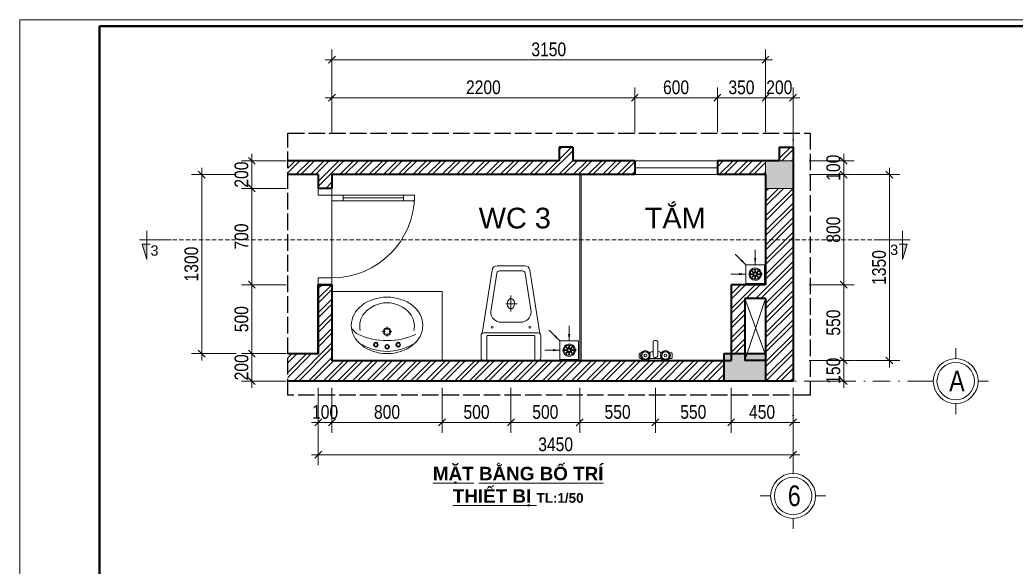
# Model space of a CAD drawing. Header units: inches. Extents: x 921646 to 2157952, y -92667 to 262089.
# Drawn here: x 2008286 to 2022762, y 2292 to 10240 of the extents above; entities that cross this region are included whole.
import ezdxf
from ezdxf.enums import TextEntityAlignment as Align

# ---------------------------------------------------------------- set-up
doc = ezdxf.new("R2010")
doc.units = ezdxf.units.IN
doc.header["$MEASUREMENT"] = 0
for name, pattern in [('ACAD_ISO02W100', [15, 12, -3]), ('DASHDOT', [1, 0.5, -0.25, 0, -0.25]), ('DASHED2', [9.525, 6.35, -3.175]), ('HIDDEN', [9.525, 6.35, -3.175])]:
    doc.linetypes.add(name, pattern=pattern)
doc.layers.get('0').update_dxf_attribs({"lineweight": 9})
doc.layers.get('DEFPOINTS').update_dxf_attribs({"lineweight": 9})
for name, color, linetype, lineweight in [('01-WALL', 10, 'Continuous', 35), ('04-TRUC', 40, 'DASHDOT', 9), ('09-DIMOUT', 251, 'Continuous', 9), ('13-VATDUNG', 104, 'Continuous', 13), ('15 TEXT', 134, 'Continuous', 15), ('16 TRICH CHI TIET', 100, 'ACAD_ISO02W100', 25), ('7 VAT DUNG', 34, 'Continuous', 15), ('9 CAT LUNG', 4, 'HIDDEN', 15), ('Cp Net Manh 0.15', 8, 'Continuous', 15), ('Cp Net Thep 0.40', 2, 'Continuous', 40), ('Cp Text 0.15', 3, 'Continuous', 15), ('dim', 252, 'Continuous', 9), ('HATCH', 244, 'Continuous', 0)]:
    doc.layers.add(name, color=color, linetype=linetype, lineweight=lineweight)
doc.layers.add('02-TEXT', color=7, linetype='Continuous')
doc.layers.add('08-HATCH', color=130, linetype='Continuous')
doc.styles.add('C', font='VHARIAL.TTF')
doc.styles.add('IN', font='VHARIAL.TTF')
doc.styles.add('KS Sophia 191015$0$GHICHU-C', font='arial.ttf', dxfattribs={"width": 0.7})
doc.styles.add('STYLE1', font='VHELVEN.TTF')
doc.styles.add('tvsimil', font='tvsimli.shx', dxfattribs={"width": 0.85})
doc.styles.add('VHELVEN', font='VHELVEN.TTF')
doc.styles.add('VNI-HELVE', font='VHELVEB.TTF', dxfattribs={"width": 0.8})
doc.dimstyles.new('50c', dxfattribs={"dimtxt": 200, "dimasz": 100, "dimexe": 150, "dimexo": 100, "dimgap": 50, "dimtad": 1, "dimdec": 0, "dimlfac": 0.5, "dimrnd": 1, "dimzin": 0, "dimdsep": 32, "dimtxsty": 'tvsimil', "dimblk": 'OBLIQUE', "dimcen": -0.09, "dimdle": 100, "dimclrd": 15, "dimclre": 15, "dimclrt": 3, "dimadec": 0, "dimazin": 0, "dimtfac": 1, "dimtdec": 0, "dimtix": 1, "dimtmove": 1, "dimatfit": 3, "dimfxl": 500, "dimfxlon": 1, "dimtolj": 1, "dimtzin": 0, "dimlwd": 13, "dimlwe": 13, "dimarcsym": 0})
doc.dimstyles.new('A-100-DIM-IN', dxfattribs={"dimscale": 100, "dimtxt": 1.5, "dimasz": 1, "dimexe": 1, "dimexo": 1, "dimgap": 0.8, "dimtad": 1, "dimdec": 0, "dimzin": 3, "dimdsep": 46, "dimtxsty": 'STYLE1', "dimblk": 'ARCHTICK', "dimcen": 2.5, "dimdle": 1, "dimclrd": 8, "dimclre": 8, "dimclrt": 252, "dimazin": 2, "dimtfac": 0.75, "dimtdec": 0, "dimtix": 1, "dimtmove": 2, "dimatfit": 3, "dimfxl": 4, "dimfxlon": 1, "dimtfill": 1, "dimtolj": 1, "dimtzin": 0, "dimlwd": 9, "dimlwe": 9, "dimarcsym": 0})

# ---------------------------------------------------------------- blocks, each defined once
blk = doc.blocks.new('*U19')
for p, q in [((0, -499.6), (0, -376.4)), ((-47, -435), (38.1, -435))]:
    blk.add_line(p, q)
for points in [[(-209, 0), (209, 0, -0.414214), (229, -20), (229, -192, -0.414214), (209, -212), (-209, -212, -0.414214), (-229, -192), (-229, -20, -0.414214)], [(-175, 0), (175, 0, -0.414214), (185, -10), (185, -182, -0.414214), (175, -192), (-175, -192, -0.414214), (-185, -182), (-185, -10, -0.414214)], [(74.9, -293), (-74.9, -293, 0.414214), (-155, -373.1), (-108.4, -671.1, 0.369491), (-88.7, -688), (88.7, -688, 0.369491), (108.4, -671.1), (155, -373.1, 0.414214)]]:
    blk.add_lwpolyline(points, format="xyb", close=True)
blk.add_lwpolyline([(-221.3, -207.7), (-145.3, -694.2, 0.369491), (-105.8, -728), (105.8, -728, 0.369491), (145.3, -694.2), (221.3, -207.7)], format="xyb")
blk.add_lwpolyline([(-28, -435), (-28, -435)])
for centre in [(-145, -255), (145, -255)]:
    blk.add_circle(centre, 7.5)
for start_param, end_param in [(7.853982, 10.995574), (4.712389, 7.853982)]:
    blk.add_ellipse((0, -435), major_axis=(0, -40), ratio=0.7, start_param=start_param, end_param=end_param)
blk = doc.blocks.new('Wc22')
for p, q in [((-0.175, 1.092, 0.746), (-0.175, 0.07, 0.746)), ((0.057, 1.192, 0.746), (-0.075, 1.192, 0.746)), ((0.157, 0.07, 0.746), (0.157, 1.092, 0.746)), ((1.075, 0.292, 0.746), (1.014, 0.292, 0.746)), ((1.175, -0.027, 0.746), (1.175, 0.192, 0.746)), ((1.003, -0.127, 0.746), (1.075, -0.127, 0.746))]:
    blk.add_line(p, q)
at = {"elevation": 0.746}
blk.add_lwpolyline([(-1.031, 0.292), (-1.128, 0.292, 0.414214), (-1.228, 0.192), (-1.228, -0.027, 0.414214), (-1.128, -0.127), (-1.02, -0.127)], format="xyb", dxfattribs=at)
blk.add_lwpolyline([(-0.455, -0.127), (0.438, -0.127)], dxfattribs=at)
for centre, radius in [((-0.738, 0.09, 0.746), 0.356), ((-0.738, 0.09, 0.746), 0.286), ((-0.738, 0.09, 0.746), 0.266), ((-0.738, 0.09, 0.746), 0.102), ((0.72, 0.09, 0.746), 0.356), ((0.72, 0.09, 0.746), 0.286), ((0.72, 0.09, 0.746), 0.266), ((0.72, 0.09, 0.746), 0.102)]:
    blk.add_circle(centre, radius)
for centre, radius, start, end in [((-0.075, 1.092, 0.746), 0.1, 90, 180), ((0.057, 1.092, 0.746), 0.1, 0, 90), ((-0.009, -0.542, 0.746), 0.941, 100.14546, 117.58488), ((-0.009, 0.118, 0.746), 0.173, 196.15339, 343.84661), ((-0.009, -0.542, 0.746), 0.941, 62.41512, 79.85454), ((1.075, 0.192, 0.746), 0.1, 0, 90), ((1.075, -0.027, 0.746), 0.1, 270, 0)]:
    blk.add_arc(centre, radius, start, end)
blk = doc.blocks.new('*U25')
for p, q in [((0, 0), (800, 0)), ((0, -500), (0, 0)), ((800, -500), (800, 0)), ((800, -500), (0, -500))]:
    blk.add_line(p, q)
at = {"color": 8, "linetype": 'Continuous'}
for p, q in [((298.7, -114.6), (310.5, -114.6)), ((318.5, -106.6), (318.5, -94.8)), ((318.5, -134.3), (318.5, -122.5)), ((326.4, -114.6), (338.2, -114.6)), ((391.9, -99.8), (380.2, -99.8)), ((399.9, -91.8), (399.9, -80.1)), ((399.9, -119.5), (399.9, -107.8)), ((419.6, -99.8), (407.9, -99.8)), ((473.3, -114.6), (461.6, -114.6)), ((481.3, -106.6), (481.3, -94.8)), ((481.3, -134.3), (481.3, -122.5)), ((501, -114.6), (489.3, -114.6)), ((385.6, -209.3), (364.7, -209.3)), ((399.9, -195), (399.9, -174.1)), ((435.1, -209.3), (414.1, -209.3)), ((399.9, -244.5), (399.9, -223.6))]:
    blk.add_line(p, q, dxfattribs=at)
at = {"ltscale": 3, "extrusion": (0, 0, -1)}
blk.add_ellipse((399.9, -254.9), major_axis=(260, 0), ratio=0.788462, dxfattribs=at)
for centre, major_axis, start_param, end_param in [((403.4, -436.8), (-262.6, 262.6), 0.241213, 0.775836), ((396.3, -436.8), (262.6, 262.6), -0.775836, -0.241213), ((389.4, -617.1), (-333.8, 333.8), 0.353742, 0.807487), ((410.3, -617.1), (333.8, 333.8), -0.807487, -0.353742), ((344.1, -250.2), (-100.9, 100.9), 4.796439, 5.734459), ((455.7, -250.2), (-100.9, 100.9), 2.119522, 3.057543), ((553.8, -291.4), (82.3, 82.3), -0.302982, 0.217036), ((398.5, -205.8), (-150.5, 150.5), 3.920634, 4.80214), ((401.2, -205.8), (-150.5, 150.5), 3.051842, 3.933348)]:
    blk.add_ellipse(centre, major_axis=major_axis, ratio=1, start_param=start_param, end_param=end_param, dxfattribs=at)
at = {"color": 8, "extrusion": (0, 0, -1)}
for centre, major_axis, start_param, end_param in [((318.5, -114.6), (11.2, 11.2), 3.926991, 10.210176), ((318.5, -114.6), (8.41, 8.41), 3.926991, 10.210176), ((399.9, -99.8), (11.2, 11.2), 3.926991, 10.210176), ((399.9, -99.8), (8.41, 8.41), 3.926991, 10.210176), ((481.3, -114.6), (-11.2, 11.2), 5.497787, 11.780972), ((481.3, -114.6), (-8.41, 8.41), 5.497787, 11.780972), ((399.9, -209.3), (-20, 20), 5.497787, 11.780972), ((399.9, -209.3), (15, 15), 3.926991, 10.210176)]:
    blk.add_ellipse(centre, major_axis=major_axis, ratio=1, start_param=start_param, end_param=end_param, dxfattribs=at)
blk = doc.blocks.new('*U32')
for points in [[(50, 0), (50, 600), (90, 600), (90, 0)], [(50, -100), (0, -100), (0, 0), (50, 0)], [(650, -100), (700, -100), (700, 0), (650, 0)]]:
    blk.add_lwpolyline(points, close=True)
for points in [[(90, 520), (50, 520)], [(90, 80), (50, 80)]]:
    blk.add_lwpolyline(points)
at = {"color": 8}
blk.add_lwpolyline([(70, 80), (70, 520)], dxfattribs=at)
at = {"layer": 'HATCH'}
blk.add_arc((50, 0), 600, 0, 90, dxfattribs=at)
at = {"style": 'KS Sophia 191015$0$GHICHU-C', "flags": 1}
for tag, p in [('TEN_CUA', (350, -532.6)), ('KICH_THUOC', (425, -623.9)), ('QUI_CACH', (425, -718.1))]:
    blk.add_attdef(tag, text='', height=50, dxfattribs=at).set_placement(p, align=Align.MIDDLE)
blk = doc.blocks.new('DDDD')
at = {"layer": '09-DIMOUT'}
h = blk.add_hatch(color=256, dxfattribs=at)
h.dxf.hatch_style = 1
h.paths.add_polyline_path([(1648737.6, 63343.1), (1649037.6, 63343.1), (1649037.6, 63543.1), (1648737.6, 63543.1)])
at = {"layer": '01-WALL'}
blk.add_lwpolyline([(1648737.6, 63343.1), (1649037.6, 63343.1), (1649037.6, 63543.1), (1648737.6, 63543.1)], close=True, dxfattribs=at)
blk = doc.blocks.new('A$C788F0ACE')
at = {"layer": 'Cp Net Manh 0.15', "linetype": 'Continuous'}
for p, q in [((0, 300), (0, 440)), ((-300, 0), (-440, 0)), ((300, 0), (440, 0)), ((0, -300), (0, -440))]:
    blk.add_line(p, q, dxfattribs=at)
for radius in [300, 250]:
    blk.add_circle((0, 0), radius, dxfattribs=at)
at = {"layer": 'Cp Text 0.15', "color": 7, "linetype": 'Continuous', "style": 'VHELVEN'}
blk.add_attdef('TRUC', text='', height=280, dxfattribs=at).set_placement((94, 1), align=Align.MIDDLE_CENTER)
blk = doc.blocks.new('SIPHONG')
for p, q in [((-7.2, 3), (-40, 3)), ((-7.2, 3), (-30.4, 26.2)), ((-3, 7.2), (-26.2, 30.4)), ((-3, 7.2), (-3, 40)), ((3, 7.2), (3, 40)), ((3, 7.2), (26.2, 30.4)), ((7.2, 3), (30.4, 26.2)), ((7.2, 3), (40, 3)), ((-7.2, -3), (-40, -3)), ((-7.2, -3), (-30.4, -26.2)), ((-3, -7.2), (-26.2, -30.4)), ((-3, -7.2), (-3, -40)), ((3, -7.2), (3, -40)), ((3, -7.2), (26.2, -30.4)), ((7.2, -3), (40, -3)), ((7.2, -3), (30.4, -26.2))]:
    blk.add_line(p, q)
for points in [[(-75, -75), (75, -75), (75, 75), (-75, 75)], [(-53.9, -9.5), (-46.5, -9.5), (-46.5, 8.1), (-53.9, 8.1)]]:
    blk.add_lwpolyline(points, close=True)
for centre, radius, start, end in [((0, 0), 50, 190.97275, 170.63895), ((0, 0), 40, 139.30122, 175.69878), ((0, 0), 40, 94.30122, 130.69878), ((0, 0), 40, 49.30122, 85.69878), ((0, 0), 40, 4.30122, 40.69878), ((58.8, 0.7), 14.8, 133.34715, 228.02288), ((0, 0), 40, 184.30122, 220.69878), ((0, 0), 40, 229.30122, 265.69878), ((0, 0), 40, 274.30122, 310.69878), ((0, 0), 40, 319.30122, 355.69878)]:
    blk.add_arc(centre, radius, start, end)
blk = doc.blocks.new('PHEUTHU')
blk.add_blockref('SIPHONG', (75, 75))
blk = doc.blocks.new('_ArchTick')
at = {"layer": 'dim', "const_width": 0.15}
blk.add_lwpolyline([(0.2, 0.2), (-0.2, -0.2)], dxfattribs=at)
blk = doc.blocks.new('_Oblique')
at = {"color": 0, "linetype": 'ByBlock', "lineweight": -2}
blk.add_line((-0.5, -0.5), (0.5, 0.5), dxfattribs=at)
blk = doc.blocks.new('*D619')
at = {"layer": '09-DIMOUT', "color": 15, "linetype": 'Continuous', "lineweight": 13, "transparency": 16777216}
for p, q in [((2012621, 4894), (2012621, 4244)), ((2012821, 4894), (2012821, 4244)), ((2012621, 4394), (2012521, 4394)), ((2012621, 4394), (2012821, 4394)), ((2012821, 4394), (2012921, 4394))]:
    blk.add_line(p, q, dxfattribs=at)
at = {"layer": 'DEFPOINTS', "color": 0, "transparency": 16777216}
for p in [(2012621, 6183), (2012821, 6183), (2012821, 4394)]:
    blk.add_point(p, dxfattribs=at)
at = {"layer": '09-DIMOUT', "color": 15, "lineweight": 13, "transparency": 16777216, "xscale": 100, "yscale": 100, "zscale": 100}
blk.add_blockref('_Oblique', (2012621, 4394), dxfattribs=at)
at = {"layer": '09-DIMOUT', "color": 15, "lineweight": 13, "transparency": 16777216, "xscale": 100, "yscale": 100, "zscale": 100, "rotation": 180}
blk.add_blockref('_Oblique', (2012821, 4394), dxfattribs=at)
at = {"layer": '09-DIMOUT', "color": 3, "transparency": 16777216, "insert": (2012721, 4544), "char_height": 200, "attachment_point": 5, "style": 'tvsimil'}
blk.add_mtext('\\A1;100', dxfattribs=at)
blk = doc.blocks.new('*D620')
at = {"layer": '09-DIMOUT', "color": 15, "linetype": 'Continuous', "lineweight": 13, "transparency": 16777216}
for p, q in [((2012821, 4894), (2012821, 4244)), ((2014421, 4894), (2014421, 4244)), ((2012721, 4394), (2014521, 4394))]:
    blk.add_line(p, q, dxfattribs=at)
at = {"layer": 'DEFPOINTS', "color": 0, "transparency": 16777216}
for p in [(2012821, 6183), (2014421, 6183), (2014421, 4394)]:
    blk.add_point(p, dxfattribs=at)
at = {"layer": '09-DIMOUT', "color": 15, "lineweight": 13, "transparency": 16777216, "xscale": 100, "yscale": 100, "zscale": 100, "rotation": 180}
blk.add_blockref('_Oblique', (2012821, 4394), dxfattribs=at)
at = {"layer": '09-DIMOUT', "color": 15, "lineweight": 13, "transparency": 16777216, "xscale": 100, "yscale": 100, "zscale": 100}
blk.add_blockref('_Oblique', (2014421, 4394), dxfattribs=at)
at = {"layer": '09-DIMOUT', "color": 3, "transparency": 16777216, "insert": (2013621, 4544), "char_height": 200, "attachment_point": 5, "style": 'tvsimil'}
blk.add_mtext('\\A1;800', dxfattribs=at)
blk = doc.blocks.new('*D621')
at = {"layer": '09-DIMOUT', "color": 15, "linetype": 'Continuous', "lineweight": 13, "transparency": 16777216}
for p, q in [((2014421, 4894), (2014421, 4244)), ((2015421, 4894), (2015421, 4244)), ((2014321, 4394), (2015521, 4394))]:
    blk.add_line(p, q, dxfattribs=at)
at = {"layer": 'DEFPOINTS', "color": 0, "transparency": 16777216}
for p in [(2015421, 5621), (2014421, 5293), (2015421, 4394)]:
    blk.add_point(p, dxfattribs=at)
at = {"layer": '09-DIMOUT', "color": 15, "lineweight": 13, "transparency": 16777216, "xscale": 100, "yscale": 100, "zscale": 100, "rotation": 180}
blk.add_blockref('_Oblique', (2014421, 4394), dxfattribs=at)
at = {"layer": '09-DIMOUT', "color": 15, "lineweight": 13, "transparency": 16777216, "xscale": 100, "yscale": 100, "zscale": 100}
blk.add_blockref('_Oblique', (2015421, 4394), dxfattribs=at)
at = {"layer": '09-DIMOUT', "color": 3, "transparency": 16777216, "insert": (2014921, 4544), "char_height": 200, "attachment_point": 5, "style": 'tvsimil'}
blk.add_mtext('\\A1;500', dxfattribs=at)
blk = doc.blocks.new('*D622')
at = {"layer": '09-DIMOUT', "color": 15, "linetype": 'Continuous', "lineweight": 13, "transparency": 16777216}
for p, q in [((2015421, 4894), (2015421, 4244)), ((2016421, 4894), (2016421, 4244)), ((2015321, 4394), (2016521, 4394))]:
    blk.add_line(p, q, dxfattribs=at)
at = {"layer": 'DEFPOINTS', "color": 0, "transparency": 16777216}
for p in [(2016421, 5621), (2015421, 5293), (2016421, 4394)]:
    blk.add_point(p, dxfattribs=at)
at = {"layer": '09-DIMOUT', "color": 15, "lineweight": 13, "transparency": 16777216, "xscale": 100, "yscale": 100, "zscale": 100, "rotation": 180}
blk.add_blockref('_Oblique', (2015421, 4394), dxfattribs=at)
at = {"layer": '09-DIMOUT', "color": 15, "lineweight": 13, "transparency": 16777216, "xscale": 100, "yscale": 100, "zscale": 100}
blk.add_blockref('_Oblique', (2016421, 4394), dxfattribs=at)
at = {"layer": '09-DIMOUT', "color": 3, "transparency": 16777216, "insert": (2015921, 4544), "char_height": 200, "attachment_point": 5, "style": 'tvsimil'}
blk.add_mtext('\\A1;500', dxfattribs=at)
blk = doc.blocks.new('*D623')
at = {"layer": '09-DIMOUT', "color": 15, "linetype": 'Continuous', "lineweight": 13, "transparency": 16777216}
for p, q in [((2016421, 4894), (2016421, 4244)), ((2017521, 4894), (2017521, 4244)), ((2016321, 4394), (2017621, 4394))]:
    blk.add_line(p, q, dxfattribs=at)
at = {"layer": 'DEFPOINTS', "color": 0, "transparency": 16777216}
for p in [(2016421, 5293), (2017521, 5293), (2017521, 4394)]:
    blk.add_point(p, dxfattribs=at)
at = {"layer": '09-DIMOUT', "color": 15, "lineweight": 13, "transparency": 16777216, "xscale": 100, "yscale": 100, "zscale": 100, "rotation": 180}
blk.add_blockref('_Oblique', (2016421, 4394), dxfattribs=at)
at = {"layer": '09-DIMOUT', "color": 15, "lineweight": 13, "transparency": 16777216, "xscale": 100, "yscale": 100, "zscale": 100}
blk.add_blockref('_Oblique', (2017521, 4394), dxfattribs=at)
at = {"layer": '09-DIMOUT', "color": 3, "transparency": 16777216, "insert": (2016971, 4544), "char_height": 200, "attachment_point": 5, "style": 'tvsimil'}
blk.add_mtext('\\A1;550', dxfattribs=at)
blk = doc.blocks.new('*D624')
at = {"layer": '09-DIMOUT', "color": 15, "linetype": 'Continuous', "lineweight": 13, "transparency": 16777216}
for p, q in [((2017521, 4894), (2017521, 4244)), ((2018621, 4894), (2018621, 4244)), ((2017421, 4394), (2018721, 4394))]:
    blk.add_line(p, q, dxfattribs=at)
at = {"layer": 'DEFPOINTS', "color": 0, "transparency": 16777216}
for p in [(2017521, 5293), (2018621, 5293), (2018621, 4394)]:
    blk.add_point(p, dxfattribs=at)
at = {"layer": '09-DIMOUT', "color": 15, "lineweight": 13, "transparency": 16777216, "xscale": 100, "yscale": 100, "zscale": 100, "rotation": 180}
blk.add_blockref('_Oblique', (2017521, 4394), dxfattribs=at)
at = {"layer": '09-DIMOUT', "color": 15, "lineweight": 13, "transparency": 16777216, "xscale": 100, "yscale": 100, "zscale": 100}
blk.add_blockref('_Oblique', (2018621, 4394), dxfattribs=at)
at = {"layer": '09-DIMOUT', "color": 3, "transparency": 16777216, "insert": (2018071, 4544), "char_height": 200, "attachment_point": 5, "style": 'tvsimil'}
blk.add_mtext('\\A1;550', dxfattribs=at)
blk = doc.blocks.new('*D625')
at = {"layer": '09-DIMOUT', "color": 15, "linetype": 'Continuous', "lineweight": 13, "transparency": 16777216}
for p, q in [((2019521, 4893), (2019521, 4244)), ((2018621, 4617), (2018621, 4244)), ((2018521, 4394), (2019621, 4394))]:
    blk.add_line(p, q, dxfattribs=at)
at = {"layer": 'DEFPOINTS', "color": 0, "transparency": 16777216}
for p in [(2019521, 4993), (2018621, 4717), (2019521, 4394)]:
    blk.add_point(p, dxfattribs=at)
at = {"layer": '09-DIMOUT', "color": 15, "lineweight": 13, "transparency": 16777216, "xscale": 100, "yscale": 100, "zscale": 100, "rotation": 180}
blk.add_blockref('_Oblique', (2018621, 4394), dxfattribs=at)
at = {"layer": '09-DIMOUT', "color": 15, "lineweight": 13, "transparency": 16777216, "xscale": 100, "yscale": 100, "zscale": 100}
blk.add_blockref('_Oblique', (2019521, 4394), dxfattribs=at)
at = {"layer": '09-DIMOUT', "color": 3, "transparency": 16777216, "insert": (2019071, 4544), "char_height": 200, "attachment_point": 5, "style": 'tvsimil'}
blk.add_mtext('\\A1;450', dxfattribs=at)
blk = doc.blocks.new('*D626')
at = {"layer": '09-DIMOUT', "color": 15, "linetype": 'Continuous', "lineweight": 13, "transparency": 16777216}
for p, q in [((2020257, 5293), (2020257, 5393)), ((2019757, 5293), (2020407, 5293)), ((2020257, 4993), (2020257, 5293)), ((2019757, 4993), (2020407, 4993)), ((2020257, 4993), (2020257, 4893))]:
    blk.add_line(p, q, dxfattribs=at)
at = {"layer": 'DEFPOINTS', "color": 0, "transparency": 16777216}
for p in [(2019521, 5293), (2020257, 5293), (2019521, 4993)]:
    blk.add_point(p, dxfattribs=at)
at = {"layer": '09-DIMOUT', "color": 15, "lineweight": 13, "transparency": 16777216, "xscale": 100, "yscale": 100, "zscale": 100}
for p, rotation in [((2020257, 5293), 270), ((2020257, 4993), 90)]:
    blk.add_blockref('_Oblique', p, dxfattribs=dict(at, rotation=rotation))
at = {"layer": '09-DIMOUT', "color": 3, "transparency": 16777216, "insert": (2020107, 5143), "char_height": 200, "attachment_point": 5, "rotation": 90, "style": 'tvsimil'}
blk.add_mtext('\\A1;150', dxfattribs=at)
blk = doc.blocks.new('*D604')
at = {"layer": '09-DIMOUT', "color": 15, "linetype": 'Continuous', "lineweight": 13, "transparency": 16777216}
for p, q in [((2019757, 6393), (2020407, 6393)), ((2020257, 5193), (2020257, 6493)), ((2019757, 5293), (2020407, 5293))]:
    blk.add_line(p, q, dxfattribs=at)
at = {"layer": 'DEFPOINTS', "color": 0, "transparency": 16777216}
for p in [(2019121, 6393), (2020257, 6393), (2019521, 5293)]:
    blk.add_point(p, dxfattribs=at)
at = {"layer": '09-DIMOUT', "color": 15, "lineweight": 13, "transparency": 16777216, "xscale": 100, "yscale": 100, "zscale": 100}
for p, rotation in [((2020257, 6393), 90), ((2020257, 5293), 270)]:
    blk.add_blockref('_Oblique', p, dxfattribs=dict(at, rotation=rotation))
at = {"layer": '09-DIMOUT', "color": 3, "transparency": 16777216, "insert": (2020107, 5843), "char_height": 200, "attachment_point": 5, "rotation": 90, "style": 'tvsimil'}
blk.add_mtext('\\A1;550', dxfattribs=at)
blk = doc.blocks.new('*D605')
at = {"layer": '09-DIMOUT', "color": 15, "linetype": 'Continuous', "lineweight": 13, "transparency": 16777216}
for p, q in [((2019757, 7993), (2020407, 7993)), ((2020257, 8093), (2020257, 6293)), ((2019867, 6393), (2020407, 6393))]:
    blk.add_line(p, q, dxfattribs=at)
at = {"layer": 'DEFPOINTS', "color": 0, "transparency": 16777216}
for p in [(2019121, 7993), (2019767, 6393), (2020257, 6393)]:
    blk.add_point(p, dxfattribs=at)
at = {"layer": '09-DIMOUT', "color": 15, "lineweight": 13, "transparency": 16777216, "xscale": 100, "yscale": 100, "zscale": 100}
for p, rotation in [((2020257, 7993), 90), ((2020257, 6393), 270)]:
    blk.add_blockref('_Oblique', p, dxfattribs=dict(at, rotation=rotation))
at = {"layer": '09-DIMOUT', "color": 3, "transparency": 16777216, "insert": (2020107, 7193), "char_height": 200, "attachment_point": 5, "rotation": 90, "style": 'tvsimil'}
blk.add_mtext('\\A1;800', dxfattribs=at)
blk = doc.blocks.new('*D606')
at = {"layer": '09-DIMOUT', "color": 15, "linetype": 'Continuous', "lineweight": 13, "transparency": 16777216}
for p, q in [((2020257, 8193), (2020257, 8293)), ((2019757, 8193), (2020407, 8193)), ((2020257, 7993), (2020257, 8193)), ((2019757, 7993), (2020407, 7993)), ((2020257, 7993), (2020257, 7893))]:
    blk.add_line(p, q, dxfattribs=at)
at = {"layer": 'DEFPOINTS', "color": 0, "transparency": 16777216}
for p in [(2019121, 8193), (2020257, 8193), (2019121, 7993)]:
    blk.add_point(p, dxfattribs=at)
at = {"layer": '09-DIMOUT', "color": 15, "lineweight": 13, "transparency": 16777216, "xscale": 100, "yscale": 100, "zscale": 100}
for p, rotation in [((2020257, 8193), 270), ((2020257, 7993), 90)]:
    blk.add_blockref('_Oblique', p, dxfattribs=dict(at, rotation=rotation))
at = {"layer": '09-DIMOUT', "color": 3, "transparency": 16777216, "insert": (2020107, 8093), "char_height": 200, "attachment_point": 5, "rotation": 90, "style": 'tvsimil'}
blk.add_mtext('\\A1;100', dxfattribs=at)
blk = doc.blocks.new('*D607')
at = {"layer": '09-DIMOUT', "color": 15, "linetype": 'Continuous', "lineweight": 13, "transparency": 16777216}
for p, q in [((2019121, 8610), (2019121, 9260)), ((2019521, 8610), (2019521, 9260)), ((2019121, 9110), (2019021, 9110)), ((2019521, 9110), (2019121, 9110)), ((2019521, 9110), (2019621, 9110))]:
    blk.add_line(p, q, dxfattribs=at)
at = {"layer": 'DEFPOINTS', "color": 0, "transparency": 16777216}
for p in [(2019121, 9110), (2019121, 8193), (2019521, 8193)]:
    blk.add_point(p, dxfattribs=at)
at = {"layer": '09-DIMOUT', "color": 15, "lineweight": 13, "transparency": 16777216, "xscale": 100, "yscale": 100, "zscale": 100}
blk.add_blockref('_Oblique', (2019121, 9110), dxfattribs=at)
at = {"layer": '09-DIMOUT', "color": 15, "lineweight": 13, "transparency": 16777216, "xscale": 100, "yscale": 100, "zscale": 100, "rotation": 180}
blk.add_blockref('_Oblique', (2019521, 9110), dxfattribs=at)
at = {"layer": '09-DIMOUT', "color": 3, "transparency": 16777216, "insert": (2019321, 9260), "char_height": 200, "attachment_point": 5, "style": 'tvsimil'}
blk.add_mtext('\\A1;200', dxfattribs=at)
blk = doc.blocks.new('*D608')
at = {"layer": '09-DIMOUT', "color": 15, "linetype": 'Continuous', "lineweight": 13, "transparency": 16777216}
for p, q in [((2018421, 8610), (2018421, 9260)), ((2019121, 8610), (2019121, 9260)), ((2019221, 9110), (2018321, 9110))]:
    blk.add_line(p, q, dxfattribs=at)
at = {"layer": 'DEFPOINTS', "color": 0, "transparency": 16777216}
for p in [(2018421, 9110), (2018421, 8193), (2019121, 8193)]:
    blk.add_point(p, dxfattribs=at)
at = {"layer": '09-DIMOUT', "color": 15, "lineweight": 13, "transparency": 16777216, "xscale": 100, "yscale": 100, "zscale": 100, "rotation": 180}
blk.add_blockref('_Oblique', (2018421, 9110), dxfattribs=at)
at = {"layer": '09-DIMOUT', "color": 15, "lineweight": 13, "transparency": 16777216, "xscale": 100, "yscale": 100, "zscale": 100}
blk.add_blockref('_Oblique', (2019121, 9110), dxfattribs=at)
at = {"layer": '09-DIMOUT', "color": 3, "transparency": 16777216, "insert": (2018771, 9260), "char_height": 200, "attachment_point": 5, "style": 'tvsimil'}
blk.add_mtext('\\A1;350', dxfattribs=at)
blk = doc.blocks.new('*D609')
at = {"layer": '09-DIMOUT', "color": 15, "linetype": 'Continuous', "lineweight": 13, "transparency": 16777216}
for p, q in [((2017221, 8610), (2017221, 9260)), ((2018421, 8610), (2018421, 9260)), ((2018521, 9110), (2017121, 9110))]:
    blk.add_line(p, q, dxfattribs=at)
at = {"layer": 'DEFPOINTS', "color": 0, "transparency": 16777216}
for p in [(2017221, 9110), (2017221, 8193), (2018421, 8193)]:
    blk.add_point(p, dxfattribs=at)
at = {"layer": '09-DIMOUT', "color": 15, "lineweight": 13, "transparency": 16777216, "xscale": 100, "yscale": 100, "zscale": 100, "rotation": 180}
blk.add_blockref('_Oblique', (2017221, 9110), dxfattribs=at)
at = {"layer": '09-DIMOUT', "color": 15, "lineweight": 13, "transparency": 16777216, "xscale": 100, "yscale": 100, "zscale": 100}
blk.add_blockref('_Oblique', (2018421, 9110), dxfattribs=at)
at = {"layer": '09-DIMOUT', "color": 3, "transparency": 16777216, "insert": (2017821, 9260), "char_height": 200, "attachment_point": 5, "style": 'tvsimil'}
blk.add_mtext('\\A1;600', dxfattribs=at)
blk = doc.blocks.new('*D610')
at = {"layer": '09-DIMOUT', "color": 15, "linetype": 'Continuous', "lineweight": 13, "transparency": 16777216}
for p, q in [((2012821, 8610), (2012821, 9260)), ((2017221, 8610), (2017221, 9260)), ((2017321, 9110), (2012721, 9110))]:
    blk.add_line(p, q, dxfattribs=at)
at = {"layer": 'DEFPOINTS', "color": 0, "transparency": 16777216}
for p in [(2012821, 9110), (2017221, 8193), (2012821, 7993)]:
    blk.add_point(p, dxfattribs=at)
at = {"layer": '09-DIMOUT', "color": 15, "lineweight": 13, "transparency": 16777216, "xscale": 100, "yscale": 100, "zscale": 100, "rotation": 180}
blk.add_blockref('_Oblique', (2012821, 9110), dxfattribs=at)
at = {"layer": '09-DIMOUT', "color": 15, "lineweight": 13, "transparency": 16777216, "xscale": 100, "yscale": 100, "zscale": 100}
blk.add_blockref('_Oblique', (2017221, 9110), dxfattribs=at)
at = {"layer": '09-DIMOUT', "color": 3, "transparency": 16777216, "insert": (2015021, 9260), "char_height": 200, "attachment_point": 5, "style": 'tvsimil'}
blk.add_mtext('\\A1;2200', dxfattribs=at)
blk = doc.blocks.new('*D611')
at = {"layer": '09-DIMOUT', "color": 15, "linetype": 'Continuous', "lineweight": 13, "transparency": 16777216}
for p, q in [((2011656, 8193), (2011656, 8293)), ((2012156, 8193), (2011506, 8193)), ((2011656, 8193), (2011656, 7793)), ((2012156, 7793), (2011506, 7793)), ((2011656, 7793), (2011656, 7693))]:
    blk.add_line(p, q, dxfattribs=at)
at = {"layer": 'DEFPOINTS', "color": 0, "transparency": 16777216}
for p in [(2012816, 8193), (2011656, 7793), (2012821, 7793)]:
    blk.add_point(p, dxfattribs=at)
at = {"layer": '09-DIMOUT', "color": 15, "lineweight": 13, "transparency": 16777216, "xscale": 100, "yscale": 100, "zscale": 100}
for p, rotation in [((2011656, 8193), 270), ((2011656, 7793), 90)]:
    blk.add_blockref('_Oblique', p, dxfattribs=dict(at, rotation=rotation))
at = {"layer": '09-DIMOUT', "color": 3, "transparency": 16777216, "insert": (2011506, 7993), "char_height": 200, "attachment_point": 5, "rotation": 90, "style": 'tvsimil'}
blk.add_mtext('\\A1;200', dxfattribs=at)
blk = doc.blocks.new('*D612')
at = {"layer": '09-DIMOUT', "color": 15, "linetype": 'Continuous', "lineweight": 13, "transparency": 16777216}
for p, q in [((2011656, 7893), (2011656, 6293)), ((2012156, 7793), (2011506, 7793)), ((2012156, 6393), (2011506, 6393))]:
    blk.add_line(p, q, dxfattribs=at)
at = {"layer": 'DEFPOINTS', "color": 0, "transparency": 16777216}
for p in [(2012621, 7793), (2011656, 6393), (2012621, 6393)]:
    blk.add_point(p, dxfattribs=at)
at = {"layer": '09-DIMOUT', "color": 15, "lineweight": 13, "transparency": 16777216, "xscale": 100, "yscale": 100, "zscale": 100}
for p, rotation in [((2011656, 7793), 90), ((2011656, 6393), 270)]:
    blk.add_blockref('_Oblique', p, dxfattribs=dict(at, rotation=rotation))
at = {"layer": '09-DIMOUT', "color": 3, "transparency": 16777216, "insert": (2011506, 7093), "char_height": 200, "attachment_point": 5, "rotation": 90, "style": 'tvsimil'}
blk.add_mtext('\\A1;700', dxfattribs=at)
blk = doc.blocks.new('*D613')
at = {"layer": '09-DIMOUT', "color": 15, "linetype": 'Continuous', "lineweight": 13, "transparency": 16777216}
for p, q in [((2012156, 6393), (2011506, 6393)), ((2011656, 6493), (2011656, 5293)), ((2012156, 5393), (2011506, 5393))]:
    blk.add_line(p, q, dxfattribs=at)
at = {"layer": 'DEFPOINTS', "color": 0, "transparency": 16777216}
for p in [(2012621, 6393), (2011656, 5393), (2012621, 5393)]:
    blk.add_point(p, dxfattribs=at)
at = {"layer": '09-DIMOUT', "color": 15, "lineweight": 13, "transparency": 16777216, "xscale": 100, "yscale": 100, "zscale": 100}
for p, rotation in [((2011656, 6393), 90), ((2011656, 5393), 270)]:
    blk.add_blockref('_Oblique', p, dxfattribs=dict(at, rotation=rotation))
at = {"layer": '09-DIMOUT', "color": 3, "transparency": 16777216, "insert": (2011506, 5893), "char_height": 200, "attachment_point": 5, "rotation": 90, "style": 'tvsimil'}
blk.add_mtext('\\A1;500', dxfattribs=at)
blk = doc.blocks.new('*D614')
at = {"layer": '09-DIMOUT', "color": 15, "linetype": 'Continuous', "lineweight": 13, "transparency": 16777216}
for p, q in [((2012156, 5393), (2011506, 5393)), ((2011656, 5393), (2011656, 5493)), ((2011656, 5393), (2011656, 4993)), ((2012156, 4993), (2011506, 4993)), ((2011656, 4993), (2011656, 4893))]:
    blk.add_line(p, q, dxfattribs=at)
at = {"layer": 'DEFPOINTS', "color": 0, "transparency": 16777216}
for p in [(2012621, 5393), (2011656, 4993), (2012621, 4993)]:
    blk.add_point(p, dxfattribs=at)
at = {"layer": '09-DIMOUT', "color": 15, "lineweight": 13, "transparency": 16777216, "xscale": 100, "yscale": 100, "zscale": 100}
for p, rotation in [((2011656, 5393), 270), ((2011656, 4993), 90)]:
    blk.add_blockref('_Oblique', p, dxfattribs=dict(at, rotation=rotation))
at = {"layer": '09-DIMOUT', "color": 3, "transparency": 16777216, "insert": (2011506, 5193), "char_height": 200, "attachment_point": 5, "rotation": 90, "style": 'tvsimil'}
blk.add_mtext('\\A1;200', dxfattribs=at)
blk = doc.blocks.new('*D615')
at = {"layer": '09-DIMOUT', "color": 15, "linetype": 'Continuous', "lineweight": 13, "transparency": 16777216}
for p, q in [((2012821, 9161), (2012821, 9811)), ((2019121, 9161), (2019121, 9811)), ((2012721, 9661), (2019221, 9661))]:
    blk.add_line(p, q, dxfattribs=at)
at = {"layer": 'DEFPOINTS', "color": 0, "transparency": 16777216}
for p in [(2019121, 9661), (2012821, 7993), (2019121, 7993)]:
    blk.add_point(p, dxfattribs=at)
at = {"layer": '09-DIMOUT', "color": 15, "lineweight": 13, "transparency": 16777216, "xscale": 100, "yscale": 100, "zscale": 100, "rotation": 180}
blk.add_blockref('_Oblique', (2012821, 9661), dxfattribs=at)
at = {"layer": '09-DIMOUT', "color": 15, "lineweight": 13, "transparency": 16777216, "xscale": 100, "yscale": 100, "zscale": 100}
blk.add_blockref('_Oblique', (2019121, 9661), dxfattribs=at)
at = {"layer": '09-DIMOUT', "color": 3, "transparency": 16777216, "insert": (2015971, 9811), "char_height": 200, "attachment_point": 5, "style": 'tvsimil'}
blk.add_mtext('\\A1;3150', dxfattribs=at)
blk = doc.blocks.new('*D616')
at = {"layer": '09-DIMOUT', "color": 15, "linetype": 'Continuous', "lineweight": 13, "transparency": 16777216}
for p, q in [((2020421, 7993), (2021071, 7993)), ((2020921, 8093), (2020921, 5193)), ((2020421, 5293), (2021071, 5293))]:
    blk.add_line(p, q, dxfattribs=at)
at = {"layer": 'DEFPOINTS', "color": 0, "transparency": 16777216}
for p in [(2018972, 7993), (2019121, 5293), (2020921, 5293)]:
    blk.add_point(p, dxfattribs=at)
at = {"layer": '09-DIMOUT', "color": 15, "lineweight": 13, "transparency": 16777216, "xscale": 100, "yscale": 100, "zscale": 100}
for p, rotation in [((2020921, 7993), 90), ((2020921, 5293), 270)]:
    blk.add_blockref('_Oblique', p, dxfattribs=dict(at, rotation=rotation))
at = {"layer": '09-DIMOUT', "color": 3, "transparency": 16777216, "insert": (2020771, 6643), "char_height": 200, "attachment_point": 5, "rotation": 90, "style": 'tvsimil'}
blk.add_mtext('\\A1;1350', dxfattribs=at)
blk = doc.blocks.new('*D617')
at = {"layer": '09-DIMOUT', "color": 15, "linetype": 'Continuous', "lineweight": 13, "transparency": 16777216}
for p, q in [((2011428, 7993), (2010778, 7993)), ((2010928, 8093), (2010928, 5293)), ((2011428, 5393), (2010778, 5393))]:
    blk.add_line(p, q, dxfattribs=at)
at = {"layer": 'DEFPOINTS', "color": 0, "transparency": 16777216}
for p in [(2012621, 7993), (2010928, 5393), (2012621, 5393)]:
    blk.add_point(p, dxfattribs=at)
at = {"layer": '09-DIMOUT', "color": 15, "lineweight": 13, "transparency": 16777216, "xscale": 100, "yscale": 100, "zscale": 100}
for p, rotation in [((2010928, 7993), 90), ((2010928, 5393), 270)]:
    blk.add_blockref('_Oblique', p, dxfattribs=dict(at, rotation=rotation))
at = {"layer": '09-DIMOUT', "color": 3, "transparency": 16777216, "insert": (2010778, 6693), "char_height": 200, "attachment_point": 5, "rotation": 90, "style": 'tvsimil'}
blk.add_mtext('\\A1;1300', dxfattribs=at)
blk = doc.blocks.new('*D618')
at = {"layer": '09-DIMOUT', "color": 15, "linetype": 'Continuous', "lineweight": 13, "transparency": 16777216}
for p, q in [((2012621, 4424), (2012621, 3774)), ((2019521, 4424), (2019521, 3774)), ((2019621, 3924), (2012521, 3924))]:
    blk.add_line(p, q, dxfattribs=at)
at = {"layer": 'DEFPOINTS', "color": 0, "transparency": 16777216}
for p in [(2012621, 4993), (2019521, 4993), (2012621, 3924)]:
    blk.add_point(p, dxfattribs=at)
at = {"layer": '09-DIMOUT', "color": 15, "lineweight": 13, "transparency": 16777216, "xscale": 100, "yscale": 100, "zscale": 100, "rotation": 180}
blk.add_blockref('_Oblique', (2012621, 3924), dxfattribs=at)
at = {"layer": '09-DIMOUT', "color": 15, "lineweight": 13, "transparency": 16777216, "xscale": 100, "yscale": 100, "zscale": 100}
blk.add_blockref('_Oblique', (2019521, 3924), dxfattribs=at)
at = {"layer": '09-DIMOUT', "color": 3, "transparency": 16777216, "insert": (2016071, 4074), "char_height": 200, "attachment_point": 5, "style": 'tvsimil'}
blk.add_mtext('\\A1;3450', dxfattribs=at)
blk = doc.blocks.new('Khung Ht dep')
at = {"layer": 'Cp Net Thep 0.40', "color": 106, "flags": 128}
blk.add_lwpolyline([(30380, 21415), (30380, 1792), (3162, 1792), (3162, 21415)], close=True, dxfattribs=at)
at = {"layer": 'DEFPOINTS', "ltscale": 100}
blk.add_lwpolyline([(30430, 1692), (30430, 21515), (1912, 21515), (1912, 1692)], close=True, dxfattribs=at)
blk = doc.blocks.new('*U578')
at = {"layer": '9 CAT LUNG', "linetype": 'Continuous'}
for points in [[(16338, 571), (16338, 125), (16201, 125)], [(38297, 571), (38297, 125), (38434, 125)]]:
    blk.add_hatch(color=1, dxfattribs=at).paths.add_polyline_path(points)
at = {"layer": '9 CAT LUNG', "color": 1, "linetype": 'Continuous'}
for p, q in [((16201, 125), (16338, 571)), ((16338, 571), (16338, -264)), ((38297, 571), (38297, -264)), ((38434, 125), (38297, 571)), ((17042, 0), (16118, 0)), ((16433, 125), (16201, 125)), ((37593, 0), (38517, 0)), ((38202, 125), (38434, 125))]:
    blk.add_line(p, q, dxfattribs=at)
at = {"layer": '9 CAT LUNG', "ltscale": 20}
blk.add_lwpolyline([(17042, 0), (37593, 0)], dxfattribs=at)
at = {"layer": '9 CAT LUNG', "color": 3, "linetype": 'Continuous', "style": 'IN'}
for tag, p in [('1', (16582, 297)), ('2', (38079, 319))]:
    blk.add_attdef(tag, text='', height=300, dxfattribs=at).set_placement(p, align=Align.MIDDLE_CENTER)
blk = doc.blocks.new('*U535')
at = {"extrusion": (0, 0, -1), "xscale": -0.9, "yscale": 0.9, "zscale": -0.9, "rotation": 270.0000000000027}
blk.add_blockref('PHEUTHU', (-135, 0), dxfattribs=at)
for points in [[(67.5, 135), (67.5, 244.3)], [(135, 135), (212.3, 212.3)], [(135, 67.5), (244.3, 67.5)]]:
    blk.add_leader(points, dimstyle='A-100-DIM-IN', override={"dimasz": 0.5, "dimgap": 0.8, "dimtad": 0, "dimclrd": 256})

msp = doc.modelspace()

# ---------------------------------------------------------------- hatches: boundary and pattern name
at = {"layer": '09-DIMOUT'}
h = msp.add_hatch(dxfattribs=at)
h.set_pattern_fill('ANSI32', color=256, scale=400)
h.set_pattern_definition([(45, (13232.78, 0), (-106.066017, 106.066017), []), (45, (13303.49, 0), (-106.066017, 106.066017), [])])
h.paths.add_polyline_path([(2017221, 8193.1), (2016321, 8193.1), (2016321, 8393.1), (2016121, 8393.1), (2016121, 8193.1), (2012180.2, 8193.1), (2012180.2, 7993.1), (2012621, 7993.1), (2012621, 7793.1), (2012821, 7793.1), (2012821, 7993.1), (2017221, 7993.1)])
h.paths.add_polyline_path([(2018521, 5293.1), (2012821, 5293.1), (2012821, 6393.1), (2012621, 6393.1), (2012621, 5393.1), (2012180.2, 5393.1), (2012180.2, 4993.1), (2018521, 4993.1)])
h.paths.add_polyline_path([(2019521, 7044.4), (2019121, 7044.4), (2019121, 6393.1), (2018621, 6393.1), (2018621, 5393.1), (2018821, 5393.1), (2018821, 6193.1), (2019121, 6193.1), (2019121, 5393.1), (2019121, 4993.1), (2019521, 4993.1)])
h.paths.add_polyline_path([(2019521, 7793.1), (2019121, 7793.1), (2019121, 7044.4), (2019521, 7044.4)])
h.paths.add_polyline_path([(2019521, 8393.1), (2019321, 8393.1), (2019321, 8193.1), (2019521, 8193.1)])
h.paths.add_polyline_path([(2019121, 8193.1), (2018421, 8193.1), (2018421, 7993.1), (2019121, 7993.1)])
h = msp.add_hatch(color=256, dxfattribs=at)
h.dxf.hatch_style = 1
h.paths.add_polyline_path([(2019521, 7793.1), (2019521, 8193.1), (2019121, 8193.1), (2019121, 7793.1)])

# ---------------------------------------------------------------- linework, layer by layer
at = {"layer": '01-WALL'}
for p, q in [((2016121, 8393.1), (2016121, 8193.1)), ((2016321, 8393.1), (2016121, 8393.1)), ((2016321, 8393.1), (2016321, 8193.1)), ((2019321, 8393.1), (2019321, 8193.1)), ((2019321, 8393.1), (2019521, 8393.1)), ((2019521, 8393.1), (2019521, 4993.1)), ((2016121, 8193.1), (2012180.2, 8193.1)), ((2017221, 8193.1), (2016321, 8193.1)), ((2017221, 8193.1), (2017221, 7993.1)), ((2019321, 8193.1), (2018421, 8193.1)), ((2018421, 8193.1), (2018421, 7993.1)), ((2012621, 7993.1), (2012180.2, 7993.1)), ((2012621, 7993.1), (2012621, 7793.1)), ((2017221, 7993.1), (2012821, 7993.1)), ((2012821, 7993.1), (2012821, 7793.1)), ((2019121, 7993.1), (2018421, 7993.1)), ((2019121, 7993.1), (2019121, 6393.1)), ((2012821, 7793.1), (2012621, 7793.1)), ((2012821, 6393.1), (2012621, 6393.1)), ((2012621, 6393.1), (2012621, 5393.1)), ((2012821, 6393.1), (2012821, 5293.1)), ((2019121, 6393.1), (2018621, 6393.1)), ((2018621, 6393.1), (2018621, 5293.1)), ((2019121, 6193.1), (2018821, 6193.1)), ((2018821, 6193.1), (2018821, 5293.1)), ((2019121, 6193.1), (2019121, 5293.1)), ((2019121, 5293.1), (2018821, 5293.1)), ((2019521, 4993.1), (2012180.2, 4993.1))]:
    msp.add_line(p, q, dxfattribs=at)
msp.add_lwpolyline([(2012180.2, 5393.1), (2012621, 5393.1), (2012621, 6393.1), (2012821, 6393.1), (2012821, 5293.1), (2018621, 5293.1)], dxfattribs=at)
at = {"layer": '04-TRUC', "ltscale": 500}
for p, q in [((2019521, 8867.6), (2019521, 4189.3)), ((2019521, 8867.6), (2019521, 4189.3)), ((2012180.2, 4993.1), (2021406, 4993.1))]:
    msp.add_line(p, q, dxfattribs=at)
at = {"layer": '09-DIMOUT'}
for p, q in [((2019521, 8393.1), (2019521, 8867.6)), ((2012821, 6393.1), (2012821, 7793.1)), ((2018821, 6193.1), (2019121, 5372.9)), ((2018821, 5293.1), (2019121, 6193.1))]:
    msp.add_line(p, q, dxfattribs=at)
msp.add_lwpolyline([(2019121, 7793.1), (2019521, 7793.1), (2019521, 8193.1), (2019121, 8193.1)], close=True, dxfattribs=at)
at = {"layer": '13-VATDUNG'}
for p, q in [((2016421, 7993.1), (2016421, 5293.1)), ((2016441, 7993.1), (2016441, 5293.1))]:
    msp.add_line(p, q, dxfattribs=at)
for points in [[(2017221, 8193.1), (2018421, 8193.1), (2018421, 7993.1), (2017221, 7993.1)], [(2017221, 8093.1), (2018421, 8093.1), (2018421, 8093.1), (2017221, 8093.1)]]:
    msp.add_lwpolyline(points, close=True, dxfattribs=at)
at = {"layer": '16 TRICH CHI TIET', "ltscale": 20}
msp.add_lwpolyline([(2012180.2, 8595.6), (2019767.2, 8595.6), (2019767.2, 4786.9), (2012180.2, 4786.9)], close=True, dxfattribs=at)

# ---------------------------------------------------------------- block references
at = {"layer": '08-HATCH', "linetype": 'DASHED2', "ltscale": 30}
ref = msp.add_blockref('*U578', (2029281, 7044.4), dxfattribs=dict(at, xscale=0.5, yscale=0.5, zscale=0.5, rotation=180))
ref.add_attrib('1', '3', dxfattribs={"layer": '9 CAT LUNG', "color": 3, "linetype": 'Continuous', "height": 150, "style": 'IN'}).set_placement((2020990, 6900.5), align=Align.MIDDLE_CENTER)
ref.add_attrib('2', '3', dxfattribs={"layer": '9 CAT LUNG', "color": 3, "linetype": 'Continuous', "height": 150, "style": 'IN'}).set_placement((2010241.7, 6889.6), align=Align.MIDDLE_CENTER)
at = {"layer": '09-DIMOUT', "xscale": -2, "yscale": 2, "zscale": 2, "rotation": 180}
msp.add_blockref('DDDD', (-1278954.1, 132079.3), dxfattribs=at)
at = {"layer": '13-VATDUNG'}
for name, p, xscale, yscale, zscale, rotation in [('*U32', (2012821, 7793.1), 2, 2, 2, 269.999999993444), ('*U19', (2015421, 5293.1), 1.89, 1.89, 1.89, 180), ('*U25', (2014421, 5293.1), 2, 2, 2, 180)]:
    msp.add_blockref(name, p, dxfattribs=dict(at, xscale=xscale, yscale=yscale, zscale=zscale, rotation=rotation))
at = {"layer": '13-VATDUNG', "xscale": -200, "yscale": 200, "zscale": 200}
msp.add_blockref('Wc22', (2017519.2, 5346.3, -149.2), dxfattribs=at)
at = {"layer": '7 VAT DUNG', "xscale": 2, "yscale": 2, "zscale": 2, "rotation": 90.00000000000003}
for p in [(2019105.8, 6412.1), (2016402.2, 5306.9)]:
    msp.add_blockref('*U535', p, dxfattribs=at)
at = {"layer": 'Cp Net Manh 0.15', "xscale": 0.9268121652908186, "yscale": 0.9268121652908186, "zscale": 0.9268121652908186}
msp.add_blockref('Khung Ht dep', (2006513.8, -9700.4), dxfattribs=at)
at = {"layer": 'Cp Text 0.15'}
ref = msp.add_blockref('A$C788F0ACE', (2021884.2, 4993.1), dxfattribs=dict(at, xscale=1.086778053933425, yscale=1.086778053933425, zscale=1.086778053933425, rotation=180))
ref.add_attrib('TRUC', 'A', dxfattribs={"layer": '0', "color": 3, "height": 300, "style": 'VNI-HELVE', "width": 0.8}).set_placement((2021902, 4996.4), align=Align.MIDDLE_CENTER)
ref = msp.add_blockref('A$C788F0ACE', (2019521, 3324.6), dxfattribs=dict(at, xscale=1.086778053933425, yscale=1.086778053933425, zscale=1.086778053933425, rotation=180))
ref.add_attrib('TRUC', '6', dxfattribs={"layer": '0', "color": 3, "height": 300, "style": 'VNI-HELVE', "width": 0.8}).set_placement((2019538.8, 3327.9), align=Align.MIDDLE_CENTER)

# ---------------------------------------------------------------- texts
at = {"layer": '02-TEXT', "style": 'C'}
for s, p in [('T¾M', (2017808.4, 7211.5)), ('WC 3', (2015477.4, 7211.5))]:
    msp.add_text(s, height=300, dxfattribs=at).set_placement(p, align=Align.CENTER)
at = {"layer": '15 TEXT', "insert": (2015526.4, 3748.1), "char_height": 196, "attachment_point": 2, "style": 'IN'}
msp.add_mtext_dynamic_manual_height_columns('{\\f.VnArialH|b1|i0|c0|p34;\\LM\\fArial|b1|i0|c0|p34;ẶT BẰNG BỐ TRÍ\\PTHIẾT BỊ\\fArial|b0|i0|c0|p34;\\l \\fArial|b1|i0|c0|p34;\\H0.71429x;TL:1/50}', width=11023.696, gutter_width=1500, heights=[0], dxfattribs=at)

# ---------------------------------------------------------------- dimensions: what is measured, and where the dimension line sits
at = {"layer": '09-DIMOUT'}
for base, p1, p2, picture, middle in [((2019121, 9660.7), (2012821, 7993.1), (2019121, 7993.1), '*D615', (2015971, 9810.7)), ((2012821, 9109.7), (2017221, 8193.1), (2012821, 7993.1), '*D610', (2015021, 9259.7)), ((2017221, 9109.7), (2018421, 8193.1), (2017221, 8193.1), '*D609', (2017821, 9259.7)), ((2018421, 9109.7), (2019121, 8193.1), (2018421, 8193.1), '*D608', (2018771, 9259.7)), ((2019121, 9109.7), (2019521, 8193.1), (2019121, 8193.1), '*D607', (2019321, 9259.7)), ((2012821, 4393.5), (2012621, 6183.2), (2012821, 6183.2), '*D619', (2012721, 4543.5)), ((2014421, 4393.5), (2012821, 6183.2), (2014421, 6183.2), '*D620', (2013621, 4543.5)), ((2015421, 4393.5), (2014421, 5293.1), (2015421, 5620.8), '*D621', (2014921, 4543.5)), ((2016421, 4393.5), (2015421, 5293.1), (2016421, 5620.8), '*D622', (2015921, 4543.5)), ((2017521, 4393.5), (2016421, 5293.1), (2017521, 5293.1), '*D623', (2016971, 4543.5)), ((2018621, 4393.5), (2017521, 5293.1), (2018621, 5293.1), '*D624', (2018071, 4543.5)), ((2012621, 3924.2), (2019521, 4993.1), (2012621, 4993.1), '*D618', (2016071, 4074.2)), ((2019521, 4393.5), (2018621, 4716.6), (2019521, 4993.1), '*D625', (2019071, 4543.5))]:
    dim = msp.add_linear_dim(base=base, p1=p1, p2=p2, dimstyle='50c', dxfattribs=at)
    dim.commit()
    dim.dimension.update_dxf_attribs({"geometry": picture, "text_midpoint": middle})
for base, p1, p2, picture, middle in [((2011655.8, 7793.1), (2012815.7, 8193.1), (2012821, 7793.1), '*D611', (2011505.8, 7993.1)), ((2020256.9, 8193.1), (2019121, 7993.1), (2019121, 8193.1), '*D606', (2020106.9, 8093.1)), ((2010927.7, 5393.1), (2012621, 7993.1), (2012621, 5393.1), '*D617', (2010777.7, 6693.1)), ((2020921.4, 5293.1), (2018972, 7993.1), (2019121, 5293.1), '*D616', (2020771.4, 6643.1)), ((2020256.9, 6393.1), (2019121, 7993.1), (2019767.2, 6393.1), '*D605', (2020106.9, 7193.1)), ((2011655.8, 6393.1), (2012621, 7793.1), (2012621, 6393.1), '*D612', (2011505.8, 7093.1)), ((2011655.8, 5393.1), (2012621, 6393.1), (2012621, 5393.1), '*D613', (2011505.8, 5893.1)), ((2020256.9, 6393.1), (2019521, 5293.1), (2019121, 6393.1), '*D604', (2020106.9, 5843.1)), ((2011655.8, 4993.1), (2012621, 5393.1), (2012621, 4993.1), '*D614', (2011505.8, 5193.1)), ((2020256.9, 5293.1), (2019521, 4993.1), (2019521, 5293.1), '*D626', (2020106.9, 5143.1))]:
    dim = msp.add_linear_dim(base=base, p1=p1, p2=p2, angle=90, dimstyle='50c', dxfattribs=at)
    dim.commit()
    dim.dimension.update_dxf_attribs({"geometry": picture, "text_midpoint": middle})

doc.saveas('drawing.dxf')
